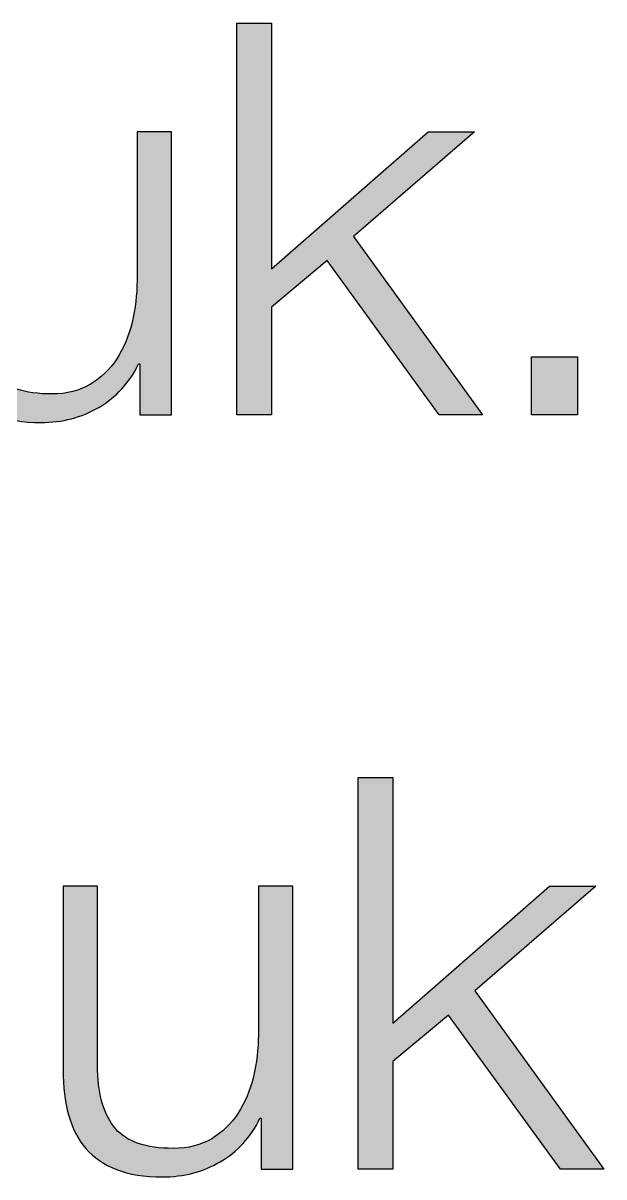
# Paper-space layout 'A3mask (portrait)' of a CAD drawing. Extents: x 0 to 277, y 0 to 394.
# Drawn here: x 220.717 to 222.729, y 21.496 to 25.492 of the extents above; entities that cross this region are included whole.
import ezdxf
from ezdxf.enums import TextEntityAlignment as Align

# ---------------------------------------------------------------- set-up
doc = ezdxf.new("R2010")
doc.units = 0
doc.layers.get('0').update_dxf_attribs({"linetype": 'CONTINUOUS'})
doc.layers.get('Defpoints').update_dxf_attribs({"linetype": 'CONTINUOUS'})
doc.layers.add('JPP_Mask', color=7, linetype='CONTINUOUS')
doc.styles.add('JPP', font='arial.ttf')

# ---------------------------------------------------------------- blocks, each defined once
blk = doc.blocks.new('A3mask (portrait)')
at = {"true_color": 0x004a91}
for points in [[(221.7704, 24.6696), (222.158, 24.1356), (222.3083, 24.1356), (221.8616, 24.7531), (222.2798, 25.1161), (222.1202, 25.1161), (221.5768, 24.641), (221.5768, 25.4923), (221.4571, 25.4923), (221.4571, 24.1356), (221.5768, 24.1356), (221.5768, 24.5081)], [(222.637, 24.337), (222.4774, 24.337), (222.4774, 24.1356), (222.637, 24.1356)], [(222.1907, 22.0569), (222.5783, 21.523), (222.7286, 21.523), (222.2819, 22.1404), (222.7001, 22.5034), (222.5405, 22.5034), (221.9971, 22.0284), (221.9971, 22.8797), (221.8774, 22.8797), (221.8774, 21.523), (221.9971, 21.523), (221.9971, 21.8955)]]:
    blk.add_hatch(color=154, dxfattribs=at).paths.add_polyline_path(points)
h = blk.add_hatch(color=154, dxfattribs=at)
edge = h.paths.add_edge_path()
edge.add_spline(control_points=[(221.2309, 24.1356), (221.2309, 24.1357), (221.2309, 24.3808), (221.2309, 24.6259)], knot_values=[19.49999, 19.49999, 19.49999, 19.49999, 19.99998, 19.99998, 19.99998, 19.99998], degree=3, periodic=0)
edge.add_spline(control_points=[(221.2309, 24.6259), (221.2309, 24.871), (221.2309, 25.1161), (221.2309, 25.1161), (221.2309, 25.1161), (221.2309, 25.1161), (221.2309, 25.1161)], knot_values=[18.999023, 18.999023, 18.999023, 18.999023, 19.499013, 19.499013, 19.499013, 19.49999, 19.49999, 19.49999, 19.49999], degree=3, periodic=0)
edge.add_spline(control_points=[(221.2258, 25.1161), (221.2242, 25.1161), (221.2222, 25.1161), (221.2199, 25.1161)], knot_values=[18.812504, 18.812504, 18.812504, 18.812504, 18.875002, 18.875002, 18.875002, 18.875002], degree=3, periodic=0)
edge.add_spline(control_points=[(221.2199, 25.1161), (221.2176, 25.1161), (221.215, 25.1161), (221.2122, 25.1161)], knot_values=[18.750005, 18.750005, 18.750005, 18.750005, 18.812504, 18.812504, 18.812504, 18.812504], degree=3, periodic=0)
edge.add_spline(control_points=[(221.2122, 25.1161), (221.2066, 25.1161), (221.2001, 25.1161), (221.1931, 25.1161)], knot_values=[18.625007, 18.625007, 18.625007, 18.625007, 18.750005, 18.750005, 18.750005, 18.750005], degree=3, periodic=0)
edge.add_spline(control_points=[(221.1931, 25.1161), (221.1861, 25.1161), (221.1786, 25.1161), (221.1711, 25.1161)], knot_values=[18.50001, 18.50001, 18.50001, 18.50001, 18.625007, 18.625007, 18.625007, 18.625007], degree=3, periodic=0)
edge.add_spline(control_points=[(221.1711, 25.1161), (221.1561, 25.1161), (221.1412, 25.1161), (221.13, 25.1161)], knot_values=[18.250015, 18.250015, 18.250015, 18.250015, 18.50001, 18.50001, 18.50001, 18.50001], degree=3, periodic=0)
edge.add_spline(control_points=[(221.13, 25.1161), (221.1187, 25.1161), (221.1113, 25.1161), (221.1113, 25.1161), (221.1113, 25.1161), (221.1113, 25.1161), (221.1113, 25.1161)], knot_values=[17.999532, 17.999532, 17.999532, 17.999532, 18.249547, 18.249547, 18.249547, 18.250015, 18.250015, 18.250015, 18.250015], degree=3, periodic=0)
edge.add_spline(control_points=[(221.1113, 25.1103), (221.1113, 25.1084), (221.1113, 25.1061), (221.1113, 25.1034)], knot_values=[17.906272, 17.906272, 17.906272, 17.906272, 17.937521, 17.937521, 17.937521, 17.937521], degree=3, periodic=0)
edge.add_spline(control_points=[(221.1113, 25.1034), (221.1113, 25.1006), (221.1113, 25.0975), (221.1113, 25.094)], knot_values=[17.875022, 17.875022, 17.875022, 17.875022, 17.906272, 17.906272, 17.906272, 17.906272], degree=3, periodic=0)
edge.add_spline(control_points=[(221.1113, 25.094), (221.1113, 25.0869), (221.1113, 25.0784), (221.1113, 25.0686)], knot_values=[17.812524, 17.812524, 17.812524, 17.812524, 17.875022, 17.875022, 17.875022, 17.875022], degree=3, periodic=0)
edge.add_spline(control_points=[(221.1113, 25.0686), (221.1113, 25.0588), (221.1113, 25.0477), (221.1113, 25.0356)], knot_values=[17.750025, 17.750025, 17.750025, 17.750025, 17.812524, 17.812524, 17.812524, 17.812524], degree=3, periodic=0)
edge.add_spline(control_points=[(221.1113, 25.0356), (221.1113, 25.0115), (221.1113, 24.9833), (221.1113, 24.9532)], knot_values=[17.625028, 17.625028, 17.625028, 17.625028, 17.750025, 17.750025, 17.750025, 17.750025], degree=3, periodic=0)
edge.add_spline(control_points=[(221.1113, 24.9532), (221.1113, 24.923), (221.1113, 24.8908), (221.1113, 24.8586)], knot_values=[17.50003, 17.50003, 17.50003, 17.50003, 17.625028, 17.625028, 17.625028, 17.625028], degree=3, periodic=0)
edge.add_spline(control_points=[(221.1113, 24.8586), (221.1113, 24.7943), (221.1113, 24.7299), (221.1113, 24.6816)], knot_values=[17.250035, 17.250035, 17.250035, 17.250035, 17.50003, 17.50003, 17.50003, 17.50003], degree=3, periodic=0)
edge.add_spline(control_points=[(221.1113, 24.6816), (221.1113, 24.6333), (221.1113, 24.6012), (221.1113, 24.6012), (221.1113, 24.5517), (221.1055, 24.5033), (221.0941, 24.4557)], knot_values=[16, 16, 16, 16, 16.250035, 16.250035, 16.250035, 17.250035, 17.250035, 17.250035, 17.250035], degree=3, periodic=0)
edge.add_spline(control_points=[(221.0941, 24.4557), (221.0827, 24.4084), (221.0649, 24.3662), (221.041, 24.3295)], knot_values=[15, 15, 15, 15, 16, 16, 16, 16], degree=3, periodic=0)
edge.add_spline(control_points=[(221.041, 24.3295), (221.0169, 24.2927), (220.9865, 24.2632), (220.9496, 24.2412)], knot_values=[14, 14, 14, 14, 15, 15, 15, 15], degree=3, periodic=0)
edge.add_spline(control_points=[(220.9496, 24.2412), (220.9129, 24.2189), (220.8686, 24.2078), (220.8167, 24.2078)], knot_values=[13, 13, 13, 13, 14, 14, 14, 14], degree=3, periodic=0)
edge.add_spline(control_points=[(220.8167, 24.2078), (220.7216, 24.2078), (220.6548, 24.2307), (220.6163, 24.2762)], knot_values=[12, 12, 12, 12, 13, 13, 13, 13], degree=3, periodic=0)
edge.add_spline(control_points=[(220.6163, 24.2762), (220.5776, 24.3219), (220.5569, 24.3889), (220.5544, 24.4778)], knot_values=[11, 11, 11, 11, 12, 12, 12, 12], degree=3, periodic=0)
edge.add_spline(control_points=[(220.5544, 24.4778), (220.5544, 24.4778), (220.5544, 25.1161), (220.5544, 25.1161), (220.5544, 25.1161), (220.5244, 25.1161), (220.4945, 25.1161)], knot_values=[9.5, 9.5, 9.5, 9.5, 10.5, 10.5, 10.5, 11, 11, 11, 11], degree=3, periodic=0)
edge.add_spline(control_points=[(220.4945, 25.1161), (220.4646, 25.1161), (220.4347, 25.1161), (220.4347, 25.1161), (220.4347, 25.1161), (220.4347, 24.957), (220.4347, 24.7978)], knot_values=[8.5, 8.5, 8.5, 8.5, 9, 9, 9, 9.5, 9.5, 9.5, 9.5], degree=3, periodic=0)
edge.add_spline(control_points=[(220.4347, 24.7978), (220.4347, 24.6387), (220.4347, 24.4796), (220.4347, 24.4796), (220.4347, 24.4212), (220.4412, 24.3694), (220.4537, 24.3237)], knot_values=[7, 7, 7, 7, 7.5, 7.5, 7.5, 8.5, 8.5, 8.5, 8.5], degree=3, periodic=0)
edge.add_spline(control_points=[(220.4537, 24.3237), (220.4664, 24.2781), (220.4864, 24.2396), (220.5135, 24.2078)], knot_values=[6, 6, 6, 6, 7, 7, 7, 7], degree=3, periodic=0)
edge.add_spline(control_points=[(220.5135, 24.2078), (220.5409, 24.1762), (220.5764, 24.1519), (220.62, 24.1347), (220.6636, 24.1175), (220.7165, 24.109), (220.7786, 24.109)], knot_values=[4, 4, 4, 4, 5, 5, 5, 6, 6, 6, 6], degree=3, periodic=0)
edge.add_spline(control_points=[(220.7786, 24.109), (220.8522, 24.109), (220.919, 24.1264), (220.979, 24.1614)], knot_values=[3, 3, 3, 3, 4, 4, 4, 4], degree=3, periodic=0)
edge.add_spline(control_points=[(220.979, 24.1614), (221.0394, 24.1962), (221.0853, 24.2465), (221.1168, 24.3124)], knot_values=[2, 2, 2, 2, 3, 3, 3, 3], degree=3, periodic=0)
edge.add_spline(control_points=[(221.1208, 24.3124), (221.1208, 24.3124), (221.1208, 24.2682), (221.1208, 24.224)], knot_values=[0.5, 0.5, 0.5, 0.5, 1, 1, 1, 1], degree=3, periodic=0)
edge.add_spline(control_points=[(221.1208, 24.224), (221.1208, 24.1798), (221.1208, 24.1356), (221.1208, 24.1356), (221.1208, 24.1356), (221.1277, 24.1356), (221.138, 24.1356)], knot_values=[20.749965, 20.749965, 20.749965, 20.749965, 21.249965, 21.249965, 21.249965, 21.5, 21.5, 21.5, 21.5], degree=3, periodic=0)
edge.add_spline(control_points=[(221.138, 24.1356), (221.1483, 24.1356), (221.1621, 24.1356), (221.1759, 24.1356)], knot_values=[20.49997, 20.49997, 20.49997, 20.49997, 20.749965, 20.749965, 20.749965, 20.749965], degree=3, periodic=0)
edge.add_spline(control_points=[(221.1759, 24.1356), (221.1827, 24.1356), (221.1896, 24.1356), (221.1961, 24.1356)], knot_values=[20.374972, 20.374972, 20.374972, 20.374972, 20.49997, 20.49997, 20.49997, 20.49997], degree=3, periodic=0)
edge.add_spline(control_points=[(221.1961, 24.1356), (221.2025, 24.1356), (221.2086, 24.1356), (221.2137, 24.1356)], knot_values=[20.249975, 20.249975, 20.249975, 20.249975, 20.374972, 20.374972, 20.374972, 20.374972], degree=3, periodic=0)
edge.add_spline(control_points=[(221.2208, 24.1356), (221.2229, 24.1356), (221.2247, 24.1356), (221.2262, 24.1356)], knot_values=[20.124977, 20.124977, 20.124977, 20.124977, 20.187476, 20.187476, 20.187476, 20.187476], degree=3, periodic=0)
edge.add_spline(control_points=[(221.2309, 24.1356), (221.2309, 24.1356), (221.2309, 24.1356), (221.2309, 24.1356), (221.2309, 24.1356), (221.2309, 24.1356), (221.2309, 24.1356)], knot_values=[19.99998, 19.99998, 19.99998, 19.99998, 20, 20, 20, 20.001445, 20.001445, 20.001445, 20.001445], degree=3, periodic=0)
h = blk.add_hatch(color=154, dxfattribs=at)
edge = h.paths.add_edge_path()
edge.add_spline(control_points=[(221.6512, 21.523), (221.6512, 21.523), (221.6512, 21.7681), (221.6512, 22.0132)], knot_values=[19.49999, 19.49999, 19.49999, 19.49999, 19.99998, 19.99998, 19.99998, 19.99998], degree=3, periodic=0)
edge.add_spline(control_points=[(221.6512, 22.0132), (221.6512, 22.2583), (221.6512, 22.5034), (221.6512, 22.5034), (221.6512, 22.5034), (221.6512, 22.5034), (221.6512, 22.5034)], knot_values=[18.999023, 18.999023, 18.999023, 18.999023, 19.499013, 19.499013, 19.499013, 19.49999, 19.49999, 19.49999, 19.49999], degree=3, periodic=0)
edge.add_spline(control_points=[(221.6461, 22.5034), (221.6444, 22.5034), (221.6425, 22.5034), (221.6402, 22.5034)], knot_values=[18.812504, 18.812504, 18.812504, 18.812504, 18.875002, 18.875002, 18.875002, 18.875002], degree=3, periodic=0)
edge.add_spline(control_points=[(221.6402, 22.5034), (221.6379, 22.5034), (221.6353, 22.5034), (221.6325, 22.5034)], knot_values=[18.750005, 18.750005, 18.750005, 18.750005, 18.812504, 18.812504, 18.812504, 18.812504], degree=3, periodic=0)
edge.add_spline(control_points=[(221.6325, 22.5034), (221.6269, 22.5034), (221.6204, 22.5034), (221.6134, 22.5034)], knot_values=[18.625007, 18.625007, 18.625007, 18.625007, 18.750005, 18.750005, 18.750005, 18.750005], degree=3, periodic=0)
edge.add_spline(control_points=[(221.6134, 22.5034), (221.6063, 22.5034), (221.5989, 22.5034), (221.5914, 22.5034)], knot_values=[18.50001, 18.50001, 18.50001, 18.50001, 18.625007, 18.625007, 18.625007, 18.625007], degree=3, periodic=0)
edge.add_spline(control_points=[(221.5914, 22.5034), (221.5764, 22.5034), (221.5615, 22.5034), (221.5502, 22.5034)], knot_values=[18.250015, 18.250015, 18.250015, 18.250015, 18.50001, 18.50001, 18.50001, 18.50001], degree=3, periodic=0)
edge.add_spline(control_points=[(221.5502, 22.5034), (221.539, 22.5034), (221.5315, 22.5034), (221.5315, 22.5034), (221.5315, 22.5034), (221.5315, 22.5034), (221.5315, 22.5034)], knot_values=[17.999532, 17.999532, 17.999532, 17.999532, 18.249547, 18.249547, 18.249547, 18.250015, 18.250015, 18.250015, 18.250015], degree=3, periodic=0)
edge.add_spline(control_points=[(221.5315, 22.4977), (221.5315, 22.4958), (221.5315, 22.4934), (221.5315, 22.4907)], knot_values=[17.906272, 17.906272, 17.906272, 17.906272, 17.937521, 17.937521, 17.937521, 17.937521], degree=3, periodic=0)
edge.add_spline(control_points=[(221.5315, 22.4907), (221.5315, 22.488), (221.5315, 22.4848), (221.5315, 22.4813)], knot_values=[17.875022, 17.875022, 17.875022, 17.875022, 17.906272, 17.906272, 17.906272, 17.906272], degree=3, periodic=0)
edge.add_spline(control_points=[(221.5315, 22.4813), (221.5315, 22.4743), (221.5315, 22.4657), (221.5315, 22.4559)], knot_values=[17.812524, 17.812524, 17.812524, 17.812524, 17.875022, 17.875022, 17.875022, 17.875022], degree=3, periodic=0)
edge.add_spline(control_points=[(221.5315, 22.4559), (221.5315, 22.4461), (221.5315, 22.4351), (221.5315, 22.423)], knot_values=[17.750025, 17.750025, 17.750025, 17.750025, 17.812524, 17.812524, 17.812524, 17.812524], degree=3, periodic=0)
edge.add_spline(control_points=[(221.5315, 22.423), (221.5315, 22.3989), (221.5315, 22.3707), (221.5315, 22.3405)], knot_values=[17.625028, 17.625028, 17.625028, 17.625028, 17.750025, 17.750025, 17.750025, 17.750025], degree=3, periodic=0)
edge.add_spline(control_points=[(221.5315, 22.3405), (221.5315, 22.3104), (221.5315, 22.2782), (221.5315, 22.246)], knot_values=[17.50003, 17.50003, 17.50003, 17.50003, 17.625028, 17.625028, 17.625028, 17.625028], degree=3, periodic=0)
edge.add_spline(control_points=[(221.5315, 22.246), (221.5315, 22.1816), (221.5315, 22.1173), (221.5315, 22.069)], knot_values=[17.250035, 17.250035, 17.250035, 17.250035, 17.50003, 17.50003, 17.50003, 17.50003], degree=3, periodic=0)
edge.add_spline(control_points=[(221.5315, 22.069), (221.5315, 22.0207), (221.5315, 21.9885), (221.5315, 21.9885), (221.5315, 21.9391), (221.5257, 21.8906), (221.5144, 21.8431)], knot_values=[16, 16, 16, 16, 16.250035, 16.250035, 16.250035, 17.250035, 17.250035, 17.250035, 17.250035], degree=3, periodic=0)
edge.add_spline(control_points=[(221.5144, 21.8431), (221.503, 21.7958), (221.4852, 21.7536), (221.4613, 21.7169)], knot_values=[15, 15, 15, 15, 16, 16, 16, 16], degree=3, periodic=0)
edge.add_spline(control_points=[(221.4613, 21.7169), (221.4371, 21.68), (221.4068, 21.6506), (221.3699, 21.6285)], knot_values=[14, 14, 14, 14, 15, 15, 15, 15], degree=3, periodic=0)
edge.add_spline(control_points=[(221.3699, 21.6285), (221.3332, 21.6063), (221.2889, 21.5951), (221.237, 21.5951)], knot_values=[13, 13, 13, 13, 14, 14, 14, 14], degree=3, periodic=0)
edge.add_spline(control_points=[(221.237, 21.5951), (221.1419, 21.5951), (221.0751, 21.6181), (221.0366, 21.6636)], knot_values=[12, 12, 12, 12, 13, 13, 13, 13], degree=3, periodic=0)
edge.add_spline(control_points=[(221.0366, 21.6636), (220.9978, 21.7093), (220.9772, 21.7763), (220.9746, 21.8651)], knot_values=[11, 11, 11, 11, 12, 12, 12, 12], degree=3, periodic=0)
edge.add_spline(control_points=[(220.9746, 21.8651), (220.9746, 21.8651), (220.9746, 22.5034), (220.9746, 22.5034), (220.9746, 22.5034), (220.9447, 22.5034), (220.9148, 22.5034)], knot_values=[9.5, 9.5, 9.5, 9.5, 10.5, 10.5, 10.5, 11, 11, 11, 11], degree=3, periodic=0)
edge.add_spline(control_points=[(220.9148, 22.5034), (220.8849, 22.5034), (220.855, 22.5034), (220.855, 22.5034), (220.855, 22.5034), (220.855, 22.3443), (220.855, 22.1852)], knot_values=[8.5, 8.5, 8.5, 8.5, 9, 9, 9, 9.5, 9.5, 9.5, 9.5], degree=3, periodic=0)
edge.add_spline(control_points=[(220.855, 22.1852), (220.855, 22.0261), (220.855, 21.867), (220.855, 21.867), (220.855, 21.8085), (220.8615, 21.7568), (220.874, 21.7111)], knot_values=[7, 7, 7, 7, 7.5, 7.5, 7.5, 8.5, 8.5, 8.5, 8.5], degree=3, periodic=0)
edge.add_spline(control_points=[(220.874, 21.7111), (220.8867, 21.6654), (220.9067, 21.6269), (220.9338, 21.5951)], knot_values=[6, 6, 6, 6, 7, 7, 7, 7], degree=3, periodic=0)
edge.add_spline(control_points=[(220.9338, 21.5951), (220.9612, 21.5636), (220.9967, 21.5392), (221.0403, 21.5221), (221.0839, 21.5049), (221.1368, 21.4963), (221.1989, 21.4963)], knot_values=[4, 4, 4, 4, 5, 5, 5, 6, 6, 6, 6], degree=3, periodic=0)
edge.add_spline(control_points=[(221.1989, 21.4963), (221.2725, 21.4963), (221.3393, 21.5137), (221.3993, 21.5487)], knot_values=[3, 3, 3, 3, 4, 4, 4, 4], degree=3, periodic=0)
edge.add_spline(control_points=[(221.3993, 21.5487), (221.4596, 21.5835), (221.5056, 21.6339), (221.5371, 21.6997)], knot_values=[2, 2, 2, 2, 3, 3, 3, 3], degree=3, periodic=0)
edge.add_spline(control_points=[(221.5411, 21.6997), (221.5411, 21.6997), (221.5411, 21.6556), (221.5411, 21.6114)], knot_values=[0.5, 0.5, 0.5, 0.5, 1, 1, 1, 1], degree=3, periodic=0)
edge.add_spline(control_points=[(221.5411, 21.6114), (221.5411, 21.5672), (221.5411, 21.523), (221.5411, 21.523), (221.5411, 21.523), (221.5479, 21.523), (221.5583, 21.523)], knot_values=[20.749965, 20.749965, 20.749965, 20.749965, 21.249965, 21.249965, 21.249965, 21.5, 21.5, 21.5, 21.5], degree=3, periodic=0)
edge.add_spline(control_points=[(221.5583, 21.523), (221.5686, 21.523), (221.5824, 21.523), (221.5961, 21.523)], knot_values=[20.49997, 20.49997, 20.49997, 20.49997, 20.749965, 20.749965, 20.749965, 20.749965], degree=3, periodic=0)
edge.add_spline(control_points=[(221.5961, 21.523), (221.603, 21.523), (221.6099, 21.523), (221.6164, 21.523)], knot_values=[20.374972, 20.374972, 20.374972, 20.374972, 20.49997, 20.49997, 20.49997, 20.49997], degree=3, periodic=0)
edge.add_spline(control_points=[(221.6164, 21.523), (221.6228, 21.523), (221.6289, 21.523), (221.634, 21.523)], knot_values=[20.249975, 20.249975, 20.249975, 20.249975, 20.374972, 20.374972, 20.374972, 20.374972], degree=3, periodic=0)
edge.add_spline(control_points=[(221.6411, 21.523), (221.6432, 21.523), (221.645, 21.523), (221.6465, 21.523)], knot_values=[20.124977, 20.124977, 20.124977, 20.124977, 20.187476, 20.187476, 20.187476, 20.187476], degree=3, periodic=0)
edge.add_spline(control_points=[(221.6512, 21.523), (221.6512, 21.523), (221.6512, 21.523), (221.6512, 21.523), (221.6512, 21.523), (221.6512, 21.523), (221.6512, 21.523)], knot_values=[19.99998, 19.99998, 19.99998, 19.99998, 20, 20, 20, 20.001445, 20.001445, 20.001445, 20.001445], degree=3, periodic=0)
at = {"layer": 'Defpoints', "color": 154, "true_color": 0x004a91}
for points in [[(221.5768, 25.4923), (221.5768, 24.641), (222.1202, 25.1161), (222.2798, 25.1161), (221.8616, 24.7531), (222.3083, 24.1356), (222.158, 24.1356), (221.7704, 24.6696), (221.5768, 24.5081), (221.5768, 24.1356), (221.4571, 24.1356), (221.4571, 25.4923), (221.5768, 25.4923)], [(222.4774, 24.337), (222.637, 24.337), (222.637, 24.1356), (222.4774, 24.1356), (222.4774, 24.337)], [(221.9971, 22.8797), (221.9971, 22.0284), (222.5405, 22.5034), (222.7001, 22.5034), (222.2819, 22.1404), (222.7286, 21.523), (222.5783, 21.523), (222.1907, 22.0569), (221.9971, 21.8955), (221.9971, 21.523), (221.8774, 21.523), (221.8774, 22.8797), (221.9971, 22.8797)]]:
    blk.add_lwpolyline(points, dxfattribs=at)
for points in [[(221.1208, 24.1356), (221.1208, 24.1356), (221.1208, 24.3124), (221.1208, 24.3124), (221.1208, 24.3124), (221.1168, 24.3124), (221.1168, 24.3124), (221.0853, 24.2465), (221.0394, 24.1962), (220.979, 24.1614), (220.919, 24.1264), (220.8522, 24.109), (220.7786, 24.109), (220.7165, 24.109), (220.6636, 24.1175), (220.62, 24.1347), (220.5764, 24.1519), (220.5409, 24.1762), (220.5135, 24.2078), (220.4864, 24.2396), (220.4664, 24.2781), (220.4537, 24.3237), (220.4412, 24.3694), (220.4347, 24.4212), (220.4347, 24.4796), (220.4347, 24.4796), (220.4347, 25.1161), (220.4347, 25.1161), (220.4347, 25.1161), (220.5544, 25.1161), (220.5544, 25.1161), (220.5544, 25.1161), (220.5544, 24.4778), (220.5544, 24.4778), (220.5569, 24.3889), (220.5776, 24.3219), (220.6163, 24.2762), (220.6548, 24.2307), (220.7216, 24.2078), (220.8167, 24.2078), (220.8686, 24.2078), (220.9129, 24.2189), (220.9496, 24.2412), (220.9865, 24.2632), (221.0169, 24.2927), (221.041, 24.3295), (221.0649, 24.3662), (221.0827, 24.4084), (221.0941, 24.4557), (221.1055, 24.5033), (221.1113, 24.5517), (221.1113, 24.6012), (221.1113, 24.6012), (221.1113, 25.1161), (221.1113, 25.1161), (221.1113, 25.1161), (221.2309, 25.1161), (221.2309, 25.1161), (221.2309, 25.1161), (221.2309, 24.1356), (221.2309, 24.1356), (221.2309, 24.1356), (221.1208, 24.1356), (221.1208, 24.1356)], [(221.5411, 21.523), (221.5411, 21.523), (221.5411, 21.6997), (221.5411, 21.6997), (221.5411, 21.6997), (221.5371, 21.6997), (221.5371, 21.6997), (221.5056, 21.6339), (221.4596, 21.5835), (221.3993, 21.5487), (221.3393, 21.5137), (221.2725, 21.4963), (221.1989, 21.4963), (221.1368, 21.4963), (221.0839, 21.5049), (221.0403, 21.5221), (220.9967, 21.5392), (220.9612, 21.5636), (220.9338, 21.5951), (220.9067, 21.6269), (220.8867, 21.6654), (220.874, 21.7111), (220.8615, 21.7568), (220.855, 21.8085), (220.855, 21.867), (220.855, 21.867), (220.855, 22.5034), (220.855, 22.5034), (220.855, 22.5034), (220.9746, 22.5034), (220.9746, 22.5034), (220.9746, 22.5034), (220.9746, 21.8651), (220.9746, 21.8651), (220.9772, 21.7763), (220.9978, 21.7093), (221.0366, 21.6636), (221.0751, 21.6181), (221.1419, 21.5951), (221.237, 21.5951), (221.2889, 21.5951), (221.3332, 21.6063), (221.3699, 21.6285), (221.4068, 21.6506), (221.4371, 21.68), (221.4613, 21.7169), (221.4852, 21.7536), (221.503, 21.7958), (221.5144, 21.8431), (221.5257, 21.8906), (221.5315, 21.9391), (221.5315, 21.9885), (221.5315, 21.9885), (221.5315, 22.5034), (221.5315, 22.5034), (221.5315, 22.5034), (221.6512, 22.5034), (221.6512, 22.5034), (221.6512, 22.5034), (221.6512, 21.523), (221.6512, 21.523), (221.6512, 21.523), (221.5411, 21.523), (221.5411, 21.523)]]:
    blk.add_open_spline(points, degree=3, knots=[0, 0, 0, 0, 1, 1, 1, 2, 2, 2, 3, 3, 3, 4, 4, 4, 5, 5, 5, 6, 6, 6, 7, 7, 7, 8, 8, 8, 9, 9, 9, 10, 10, 10, 11, 11, 11, 12, 12, 12, 13, 13, 13, 14, 14, 14, 15, 15, 15, 16, 16, 16, 17, 17, 17, 18, 18, 18, 19, 19, 19, 20, 20, 20, 21, 21, 21, 21], dxfattribs=at)
at = {"color": 7, "style": 'JPP'}
for tag, p in [('Client', (244.02, 56.35)), ('Project1', (244.02, 44.1)), ('Project2', (244.02, 40.425)), ('Project3', (244.02, 36.75)), ('Title1', (244.02, 28.175)), ('Title2', (244.02, 24.5)), ('Title3', (244.02, 20.825)), ('Status', (191.1, 3.675))]:
    blk.add_attdef(tag, text='', height=1.7, dxfattribs=at).set_placement(p, align=Align.MIDDLE_LEFT)
at = {"color": 2, "style": 'JPP'}
for tag, p in [('Scale', (204.575, 12.25)), ('Checked', (248.675, 12.25)), ('Drawn', (226.625, 12.25)), ('Date', (270.725, 12.25))]:
    blk.add_attdef(tag, text='', height=1, dxfattribs=at).set_placement(p, align=Align.MIDDLE_CENTER)
at = {"color": 6, "style": 'JPP'}
for tag, p in [('Ref', (235.2, 3.675)), ('DrgNo.', (255.78, 3.675))]:
    blk.add_attdef(tag, text='', height=2, dxfattribs=at).set_placement(p, align=Align.MIDDLE_LEFT)
blk.add_attdef('Rev', text='', height=2, dxfattribs=at).set_placement((272.5746, 3.675), align=Align.MIDDLE_CENTER)

psp = doc.layouts.new('A3mask (portrait)')

# ---------------------------------------------------------------- block references
at = {"layer": 'JPP_Mask'}
psp.add_blockref('A3mask (portrait)', (0, 0), dxfattribs=at)

doc.saveas('drawing.dxf')
